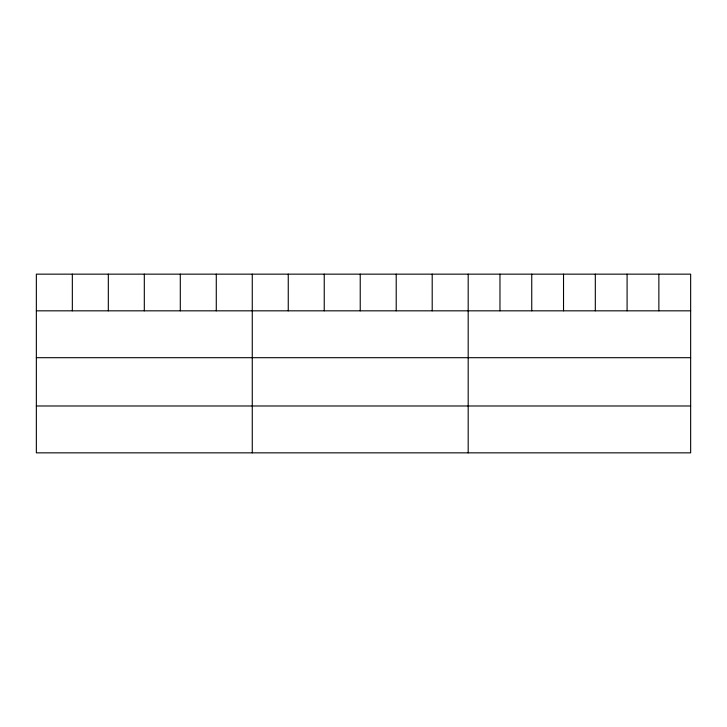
<?xml version="1.0" encoding="UTF-8"?>
<svg xmlns="http://www.w3.org/2000/svg" width="727" height="727" viewBox="0 0 727 727"><rect width="100%" height="100%" fill="white"/><g stroke="black" fill="none" stroke-linecap="round" stroke-linejoin="round"><path stroke-width="1.09" d="M690.65 310.829L690.65 452.848L36.35 452.848L36.35 274.152L690.65 274.152L690.65 310.829L36.35 310.829M36.35 357.693L690.65 357.693M36.35 405.984L690.65 405.984M658.871 274.152L658.871 310.829M627.092 274.152L627.092 310.829M595.313 274.152L595.313 310.829M563.525 274.152L563.525 310.829M531.746 274.152L531.746 310.829M499.967 274.152L499.967 310.829M468.188 274.152L468.188 452.848M432.202 274.152L432.202 310.829M396.215 274.152L396.215 310.829M360.228 274.152L360.228 310.829M324.242 274.152L324.242 310.829M288.255 274.152L288.255 310.829M252.269 274.152L252.269 452.848M216.282 274.152L216.282 310.829M180.296 274.152L180.296 310.829M144.31 274.152L144.31 310.829M108.323 274.152L108.323 310.829M72.336 274.152L72.336 310.829"/></g></svg>
